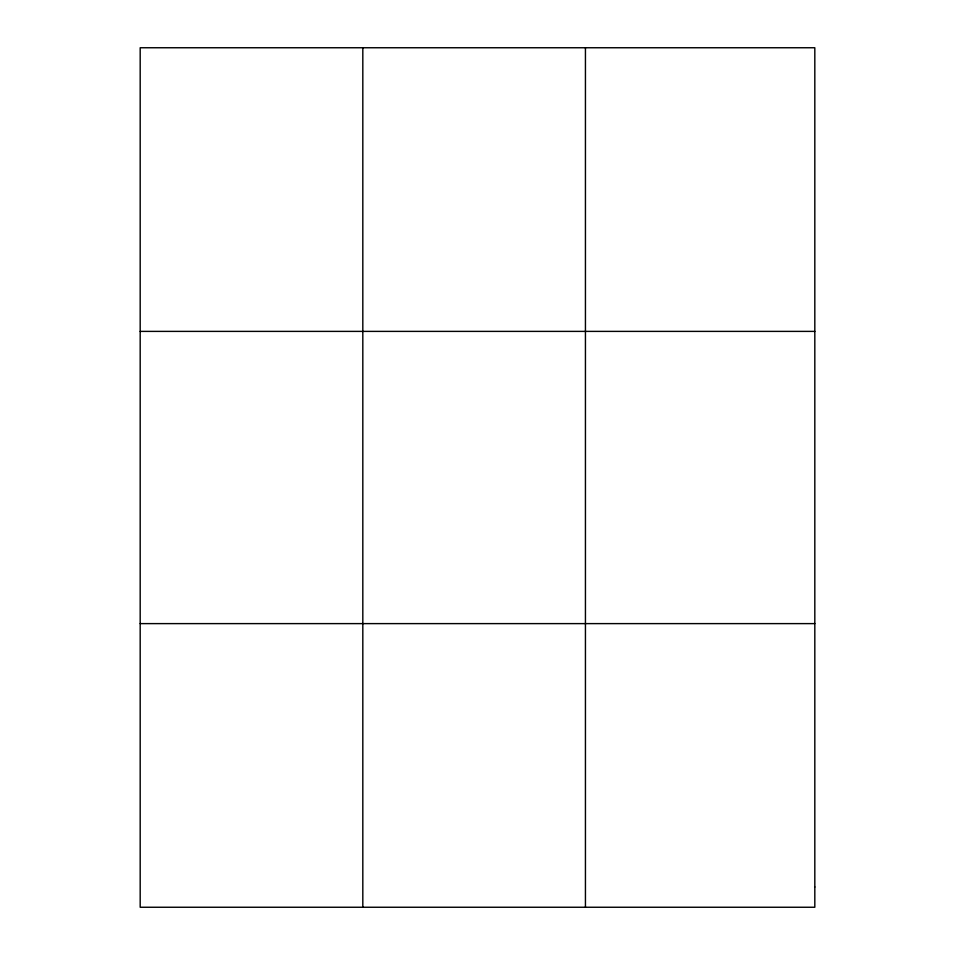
<?xml version="1.0" encoding="UTF-8"?>
<svg xmlns="http://www.w3.org/2000/svg" width="955" height="955" viewBox="0 0 955 955"><rect width="100%" height="100%" fill="white"/><g stroke="black" fill="none" stroke-linecap="round" stroke-linejoin="round"><path stroke-width="1.43" d="M362.816 907.25L362.816 47.75M585.439 907.25L585.439 47.75M140.182 331.385L814.818 331.385M140.182 623.615L814.818 623.615M814.818 886.992L814.818 907.25L140.182 907.25L140.182 47.75L814.818 47.75L814.818 886.992"/></g></svg>
